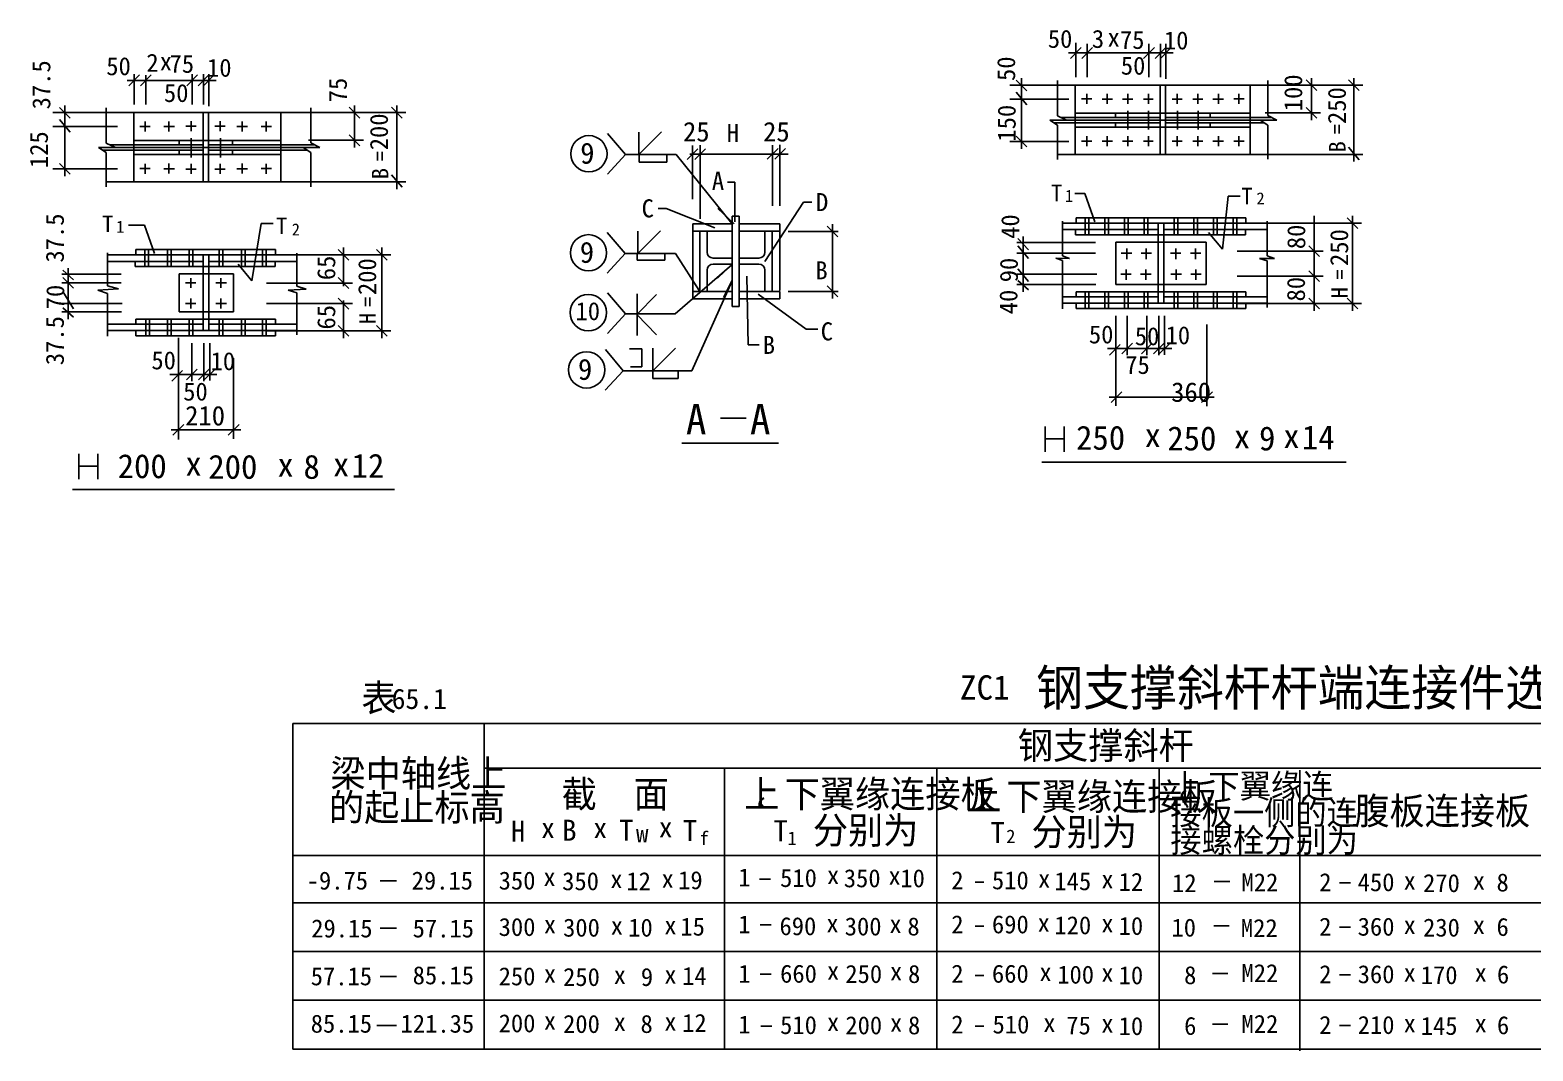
# Model space of a CAD drawing. Header units: metres. Extents: x 1076 to 9310, y 534 to 4214.
# Drawn here: x 1076 to 6075, y 534 to 3930 of the extents above; entities that cross this region are included whole.
import ezdxf

# ---------------------------------------------------------------- set-up
doc = ezdxf.new("R2010")
doc.units = ezdxf.units.M
for name, color, linetype in [('CENTER', 7, 'Continuous'), ('FRAMING', 2, 'Continuous'), ('HIDDEN', 3, 'Continuous'), ('Z', 4, 'Continuous')]:
    doc.layers.add(name, color=color, linetype=linetype)

# ---------------------------------------------------------------- blocks, each defined once
blk = doc.blocks.new('CC')
blk.add_line((-24.24, 0), (24.24, 0))
at = {"layer": 'FRAMING', "color": 6}
blk.add_line((-17.83, -17.83), (17.83, 17.83), dxfattribs=at)

msp = doc.modelspace()

# ---------------------------------------------------------------- linework, layer by layer
for p, q in [((4530.02, 3853.25), (4578.51, 3853.25)), ((4553.27, 3853.25), (4552.27, 3853.25)), ((4554.27, 3804.93), (4554.27, 3886.69)), ((4554.27, 3772.7), (4554.27, 3883.25)), ((4554.27, 3853.25), (4592.36, 3853.25)), ((4616.61, 3853.25), (4568.12, 3853.25)), ((4616.61, 3853.25), (4568.12, 3853.25)), ((4592.36, 3772.7), (4592.36, 3883.25)), ((4593.36, 3853.25), (4796.6, 3853.25)), ((4593.36, 3853.25), (4594.36, 3853.25)), ((4773.36, 3853.25), (4821.84, 3853.25)), ((4773.36, 3853.25), (4821.84, 3853.25)), ((4796.6, 3853.25), (4795.6, 3853.25)), ((4797.6, 3772.7), (4797.6, 3883.25)), ((4797.6, 3853.25), (4835.7, 3853.25)), ((4811.45, 3853.25), (4859.94, 3853.25)), ((4859.94, 3853.25), (4811.45, 3853.25)), ((4877.53, 3853.25), (4829.04, 3853.25)), ((4834.7, 3853.25), (4833.7, 3853.25)), ((4835.7, 3772.7), (4835.7, 3883.25)), ((4835.7, 3853.25), (4853.29, 3853.25)), ((4836.7, 3853.25), (4837.7, 3853.25)), ((4853.29, 3766.85), (4853.29, 3883.25)), ((4854.29, 3853.25), (4855.29, 3853.25)), ((1398.41, 3762.28), (1446.9, 3762.28)), ((1421.66, 3762.28), (1420.66, 3762.28)), ((1422.66, 3713.96), (1422.66, 3783.31)), ((1422.66, 3681.73), (1422.66, 3779.87)), ((1422.66, 3762.28), (1460.75, 3762.28)), ((1485, 3762.28), (1436.51, 3762.28)), ((1485, 3762.28), (1436.51, 3762.28)), ((1460.75, 3681.73), (1460.75, 3779.87)), ((1461.75, 3762.28), (1613.88, 3762.28)), ((1461.75, 3762.28), (1462.75, 3762.28)), ((1590.64, 3762.28), (1639.13, 3762.28)), ((1590.64, 3762.28), (1639.13, 3762.28)), ((1613.88, 3762.28), (1612.88, 3762.28)), ((1614.88, 3681.73), (1614.88, 3782.82)), ((1614.88, 3762.28), (1652.98, 3762.28)), ((1628.74, 3762.28), (1677.22, 3762.28)), ((1677.22, 3762.28), (1628.74, 3762.28)), ((1694.81, 3762.28), (1646.33, 3762.28)), ((1651.98, 3762.28), (1650.98, 3762.28)), ((1652.98, 3681.73), (1652.98, 3782.82)), ((1652.98, 3762.28), (1670.57, 3762.28)), ((1653.98, 3762.28), (1654.98, 3762.28)), ((1670.57, 3675.88), (1670.57, 3782.82)), ((1671.57, 3762.28), (1672.57, 3762.28)), ((4373.99, 3769.69), (4373.99, 3715.59)), ((4493.5, 3761.4), (4493.5, 3644.75)), ((5192.46, 3761.49), (5192.46, 3644.84)), ((5478.75, 3715.93), (5478.75, 3770.04)), ((4492.11, 3746.35), (4334.44, 3746.35)), ((4530.54, 3699.19), (4334.6, 3699.19)), ((4373.99, 3746.45), (4373.99, 3747.45)), ((4373.99, 3745.45), (4373.99, 3708.55)), ((4373.99, 3684.3), (4373.99, 3738.41)), ((4373.99, 3669.33), (4373.99, 3729.05)), ((4373.99, 3729.05), (4373.99, 3669.33)), ((4373.99, 3707.55), (4373.99, 3700.19)), ((4373.99, 3707.55), (4373.99, 3706.55)), ((5184.5, 3745.79), (5368.16, 3745.79)), ((5193.62, 3745.79), (5508.75, 3745.79)), ((5338.16, 3744.79), (5338.16, 3654.74)), ((5478.75, 3744.79), (5478.75, 3517.01)), ((1328.08, 3655.38), (1151.72, 3655.38)), ((1191.27, 3678.72), (1191.27, 3624.61)), ((1191.27, 3655.47), (1191.27, 3656.47)), ((1191.27, 3654.47), (1191.27, 3617.57)), ((1329.46, 3670.43), (1329.46, 3553.78)), ((2001.78, 3654.82), (2185.44, 3654.82)), ((2009.75, 3670.52), (2009.75, 3553.87)), ((2010.9, 3654.82), (2326.03, 3654.82)), ((2155.44, 3653.82), (2155.44, 3563.77)), ((2296.03, 3624.96), (2296.03, 3679.06)), ((2296.03, 3653.82), (2296.03, 3426.03)), ((4373.99, 3698.19), (4373.99, 3559.96)), ((5184.5, 3653.74), (5368.16, 3653.74)), ((1366.51, 3608.22), (1151.89, 3608.22)), ((1191.27, 3593.33), (1191.27, 3647.43)), ((1191.27, 3578.36), (1191.27, 3638.08)), ((1191.27, 3638.08), (1191.27, 3578.36)), ((1191.27, 3616.57), (1191.27, 3609.22)), ((1191.27, 3616.57), (1191.27, 3615.57)), ((1191.27, 3607.22), (1191.27, 3468.99)), ((4523.64, 3629.69), (4467.87, 3629.69)), ((4467.87, 3629.69), (4493.5, 3613.12)), ((4493.5, 3644.75), (4523.64, 3629.69)), ((4493.5, 3613.12), (4493.5, 3499.43)), ((5222.61, 3629.78), (5166.84, 3629.78)), ((5166.84, 3629.78), (5192.46, 3613.21)), ((5192.46, 3644.84), (5222.61, 3629.78)), ((5192.46, 3613.21), (5192.46, 3499.52)), ((1329.46, 3553.78), (1359.61, 3538.72)), ((2001.78, 3562.77), (2185.44, 3562.77)), ((2009.75, 3553.87), (2039.9, 3538.81)), ((2997.07, 3585.42), (3056.73, 3515.51)), ((3101.05, 3515.51), (3176.3, 3590.67)), ((3101.05, 3590.13), (3101.05, 3515.51)), ((4530.54, 3558.96), (4334.6, 3558.96)), ((4373.99, 3583.21), (4373.99, 3534.72)), ((1359.61, 3538.72), (1303.84, 3538.72)), ((1303.84, 3538.72), (1329.46, 3522.15)), ((1329.46, 3522.15), (1329.46, 3408.46)), ((2039.9, 3538.81), (1984.12, 3538.81)), ((1984.12, 3538.81), (2009.75, 3522.24)), ((2009.75, 3522.24), (2009.75, 3408.55)), ((3056.73, 3515.51), (2996.79, 3450.5)), ((3224.96, 3515.51), (3056.73, 3515.51)), ((3101.85, 3513.05), (3101.85, 3489.76)), ((3193.58, 3489.76), (3193.58, 3512.09)), ((3410.49, 3285.88), (3224.96, 3515.51)), ((3329.22, 3516.66), (3270.75, 3516.66)), ((3279.66, 3367.15), (3279.66, 3545.96)), ((3304.98, 3302.01), (3304.98, 3546.66)), ((3308.93, 3516.66), (3597.08, 3516.66)), ((3544.83, 3345.21), (3544.83, 3546.66)), ((3570.17, 3345.08), (3570.17, 3547.66)), ((3597.08, 3516.66), (3596.08, 3516.66)), ((5193.62, 3516.01), (5508.75, 3516.01)), ((5478.75, 3545.86), (5478.75, 3491.76)), ((1366.51, 3467.99), (1151.89, 3467.99)), ((1191.27, 3492.23), (1191.27, 3443.75)), ((2296.03, 3454.89), (2296.03, 3400.79)), ((3101.85, 3489.76), (3193.58, 3489.76)), ((2010.9, 3425.03), (2326.03, 3425.03)), ((3395.41, 3423.05), (3420.39, 3423.05)), ((3420.39, 3423.05), (3420.39, 3291.56)), ((3519.66, 3160.12), (3648.42, 3356.91)), ((3648.42, 3356.91), (3675.81, 3356.91)), ((4550.65, 3385.51), (4584.48, 3385.51)), ((4584.48, 3385.51), (4617.19, 3291.9)), ((5041.91, 3201.16), (5060.73, 3377.4)), ((5060.73, 3377.4), (5100.73, 3377.4)), ((3191.73, 3336.33), (3164.97, 3336.33)), ((3353.92, 3271.33), (3191.73, 3336.33)), ((5346.56, 3262.95), (5346.56, 3311.44)), ((5474.13, 3262.95), (5474.13, 3311.44)), ((1403.6, 3279.99), (1456.9, 3279.99)), ((1456.9, 3279.99), (1489.6, 3186.39)), ((1813.79, 3095.65), (1844.59, 3286.39)), ((1844.59, 3286.39), (1884.59, 3286.39)), ((2995.74, 3256), (3055.4, 3186.08)), ((3097.46, 3186.08), (3172.72, 3261.24)), ((3097.46, 3260.7), (3097.46, 3186.08)), ((3763.39, 3259.7), (3596.95, 3259.7)), ((3745.18, 3061.4), (3745.18, 3258.7)), ((3745.18, 3258.7), (3745.18, 3257.7)), ((5041.91, 3201.16), (4995.83, 3256.19)), ((5131.09, 3287.2), (5504.13, 3287.2)), ((5131.09, 3287.2), (5376.56, 3287.2)), ((5346.56, 3286.2), (5346.56, 3194.59)), ((5474.13, 3286.2), (5474.13, 3020.82)), ((2118.44, 3157.44), (2118.44, 3205.93)), ((2246.02, 3157.44), (2246.02, 3205.93)), ((4619.63, 3222.48), (4358.33, 3222.48)), ((4379.32, 3242.58), (4379.32, 3191.92)), ((4379.32, 3223.48), (4379.32, 3224.48)), ((4379.32, 3222.48), (4379.32, 3187.42)), ((4379.32, 3169.49), (4379.32, 3217.98)), ((4379.32, 3169.49), (4379.32, 3217.98)), ((5346.56, 3217.83), (5346.56, 3169.34)), ((1813.79, 3095.65), (1767.71, 3150.68)), ((1902.97, 3181.68), (2148.44, 3181.68)), ((1902.97, 3181.68), (2276.02, 3181.68)), ((2118.44, 3180.68), (2118.44, 3089.08)), ((2246.02, 3180.68), (2246.02, 2929.85)), ((3055.4, 3186.08), (2995.46, 3121.08)), ((3222.45, 3186.08), (3055.4, 3186.08)), ((3095.46, 3186.85), (3095.46, 3163.55)), ((3095.46, 3163.55), (3187.18, 3163.55)), ((3187.18, 3163.55), (3187.18, 3185.88)), ((3303.34, 3060.18), (3222.45, 3186.08)), ((4619.63, 3187.42), (4358.33, 3187.42)), ((4379.32, 3186.42), (4379.32, 3117.98)), ((4379.32, 3186.42), (4379.32, 3185.42)), ((4379.32, 3171.26), (4379.32, 3090.56)), ((4379.32, 3171.26), (4379.32, 3090.56)), ((5091.03, 3193.59), (5376.56, 3193.59)), ((5346.56, 3090.44), (5346.56, 3171.13)), ((1378.54, 3116.96), (1182.1, 3116.96)), ((1203.09, 3137.06), (1203.09, 3092.72)), ((1203.09, 3117.96), (1203.09, 3118.96)), ((1203.09, 3116.96), (1203.09, 3088.22)), ((1203.09, 3063.98), (1203.09, 3112.47)), ((1203.09, 3063.98), (1203.09, 3112.47)), ((2118.44, 3112.32), (2118.44, 3077.21)), ((3410.23, 3148.68), (3221.68, 2985.24)), ((3460.11, 3110.75), (3464.77, 2882.27)), ((4623.84, 3116.98), (4358.33, 3116.98)), ((4379.32, 3117.98), (4379.32, 3118.98)), ((4379.32, 3116.98), (4379.32, 3083.18)), ((4379.32, 3058.93), (4379.32, 3109.59)), ((5090.79, 3110.54), (5376.56, 3110.54)), ((5346.56, 3109.54), (5346.56, 3020.82)), ((1378.54, 3088.22), (1182.1, 3088.22)), ((1203.09, 3087.22), (1203.09, 3020.69)), ((1203.09, 3087.22), (1203.09, 3086.22)), ((1203.09, 3065.75), (1203.09, 2999.59)), ((1203.09, 3065.75), (1203.09, 2999.59)), ((1862.91, 3088.08), (2148.44, 3088.08)), ((2996.64, 3055.16), (3056.3, 2985.24)), ((3094.06, 2982.82), (3159.73, 3050.34)), ((3094.86, 3052.61), (3094.86, 2913.02)), ((3410.83, 3095.71), (3277.31, 2796.44)), ((3497.53, 3051.12), (3656.79, 2935.09)), ((3763.39, 3060.4), (3596.95, 3060.4)), ((3745.18, 3084.65), (3745.18, 3036.16)), ((4620.96, 3083.18), (4358.33, 3083.18)), ((4379.32, 3082.18), (4379.32, 3081.18)), ((1382.75, 3019.69), (1182.1, 3019.69)), ((1203.09, 3020.69), (1203.09, 3021.69)), ((1203.09, 3019.69), (1203.09, 2992.21)), ((1203.09, 2967.96), (1203.09, 3012.31)), ((1862.68, 3019.57), (2148.44, 3019.57)), ((2118.44, 2999.47), (2118.44, 3029.74)), ((2118.44, 3018.57), (2118.44, 2929.85)), ((5090.79, 3019.82), (5376.56, 3019.82)), ((5131.09, 3019.82), (5504.13, 3019.82)), ((5346.56, 3044.06), (5346.56, 2995.58)), ((5474.13, 3044.06), (5474.13, 2995.58)), ((1379.88, 2992.21), (1182.1, 2992.21)), ((1203.09, 2991.21), (1203.09, 2990.21)), ((2118.44, 2953.09), (2118.44, 2904.6)), ((2246.02, 2953.09), (2246.02, 2904.6)), ((3056.3, 2985.24), (2996.36, 2920.24)), ((3056.3, 2985.24), (3221.68, 2985.24)), ((3094.06, 2983.6), (3159.73, 2916.08)), ((4687.44, 2679.45), (4687.44, 2979.04)), ((4725.16, 2848.32), (4725.16, 2979.04)), ((4790.23, 2848.32), (4790.23, 2979.04)), ((4830.54, 2848.32), (4830.54, 2979.04)), ((4849.65, 2849.7), (4849.65, 2979.04)), ((4990.52, 2949.64), (4990.52, 2678.2)), ((1569.29, 2568.02), (1569.29, 2905.9)), ((1862.68, 2928.85), (2148.44, 2928.85)), ((1902.97, 2928.85), (2276.02, 2928.85)), ((3656.79, 2935.09), (3696.19, 2935.09)), ((1614, 2762.09), (1614, 2888.07)), ((1654.31, 2762.09), (1654.31, 2888.07)), ((1673.42, 2763.47), (1673.42, 2888.07)), ((2989.55, 2866.36), (3049.2, 2796.44)), ((3147.05, 2796.44), (3222.3, 2871.61)), ((3147.05, 2871.07), (3147.05, 2796.44)), ((3464.77, 2882.27), (3500.8, 2882.27)), ((4659.33, 2870.27), (4707.82, 2870.27)), ((4682.58, 2870.27), (4681.58, 2870.27)), ((4683.58, 2870.27), (4723.2, 2870.27)), ((4747.44, 2870.27), (4698.95, 2870.27)), ((4724.2, 2870.27), (4725.2, 2870.27)), ((4724.2, 2870.27), (4789.23, 2870.27)), ((4765.98, 2870.27), (4814.47, 2870.27)), ((4789.23, 2870.27), (4788.23, 2870.27)), ((4790.23, 2870.27), (4830.54, 2870.27)), ((4854.78, 2870.27), (4806.29, 2870.27)), ((4806.29, 2870.27), (4854.78, 2870.27)), ((4873.89, 2870.27), (4825.4, 2870.27)), ((4829.54, 2870.27), (4828.54, 2870.27)), ((4830.54, 2870.27), (4849.65, 2870.27)), ((4831.54, 2870.27), (4832.54, 2870.27)), ((4850.65, 2870.27), (4851.65, 2870.27)), ((1753.12, 2838.33), (1753.12, 2569.81)), ((1541.19, 2784.04), (1589.68, 2784.04)), ((1565.43, 2784.04), (1546.97, 2784.04)), ((1547.97, 2784.04), (1548.97, 2784.04)), ((1547.97, 2784.04), (1613, 2784.04)), ((1564.43, 2784.04), (1563.43, 2784.04)), ((1571.21, 2784.04), (1580.81, 2784.04)), ((1589.75, 2784.04), (1638.24, 2784.04)), ((1613, 2784.04), (1612, 2784.04)), ((1614, 2784.04), (1654.31, 2784.04)), ((1678.55, 2784.04), (1630.06, 2784.04)), ((1630.06, 2784.04), (1678.55, 2784.04)), ((1697.66, 2784.04), (1649.17, 2784.04)), ((1653.31, 2784.04), (1652.31, 2784.04)), ((1654.31, 2784.04), (1673.42, 2784.04)), ((1655.31, 2784.04), (1656.31, 2784.04)), ((1674.42, 2784.04), (1675.42, 2784.04)), ((3049.2, 2796.44), (2989.27, 2731.44)), ((3277.31, 2796.44), (3049.2, 2796.44)), ((3147.85, 2793.99), (3147.85, 2770.7)), ((3147.85, 2770.7), (3231.98, 2770.7)), ((3231.98, 2770.7), (3231.98, 2793.03)), ((4690.61, 2708.2), (4989.52, 2708.2)), ((1570.1, 2599.81), (1752.12, 2599.81)), ((2586.17, 1473.98), (7894.42, 1473.98)), ((3386.13, 1473.98), (3386.13, 539.87)), ((4092.45, 1473.98), (4092.45, 539.87)), ((4831.95, 1473.98), (4831.95, 539.87)), ((2239.9, 1099.58), (2295.11, 1099.58)), ((1950.42, 1025.87), (7892.54, 1025.87)), ((1950.42, 1025.87), (7739.54, 1025.87)), ((2239.9, 941.97), (2295.11, 941.97)), ((1950.42, 863.87), (7892.54, 863.87)), ((1950.42, 863.87), (7739.54, 863.87)), ((2239.9, 780.71), (2295.11, 780.71)), ((1950.42, 701.87), (7892.54, 701.87)), ((1950.42, 701.87), (7739.54, 701.87)), ((2229.45, 618.2), (2294.26, 618.2))]:
    msp.add_line(p, q)
for points in [[(3363.23, 3335.66), (3417.73, 3284.76)], [(3362.78, 3104.1), (3410.46, 3149.59)], [(3269.09, 3113.24), (3304.15, 3060.26)], [(3382.83, 3039.69), (3411.05, 3096.62)]]:
    msp.add_lwpolyline(points)
for centre in [(2934.7, 3518.03), (2933.37, 3188.61), (2932.68, 2989.53), (2927.17, 2798.97)]:
    msp.add_circle(centre, 60.34)
at = {"layer": 'CENTER'}
for p, q in [((4493.83, 3629.73), (5194.08, 3629.73)), ((1329.79, 3538.76), (2011.37, 3538.76))]:
    msp.add_line(p, q, dxfattribs=at)
at = {"layer": 'FRAMING'}
for p, q in [((4536.43, 3835.41), (4572.1, 3871.08)), ((4610.2, 3871.08), (4574.53, 3835.41)), ((4610.2, 3871.08), (4574.53, 3835.41)), ((4779.77, 3835.41), (4815.43, 3871.08)), ((4779.77, 3835.41), (4815.43, 3871.08)), ((4817.86, 3835.41), (4853.53, 3871.08)), ((4853.53, 3871.08), (4817.86, 3835.41)), ((4871.12, 3871.08), (4835.45, 3835.41)), ((1404.82, 3744.44), (1440.49, 3780.11)), ((1478.59, 3780.11), (1442.92, 3744.44)), ((1478.59, 3780.11), (1442.92, 3744.44)), ((1597.05, 3744.44), (1632.72, 3780.11)), ((1597.05, 3744.44), (1632.72, 3780.11)), ((1635.15, 3744.44), (1670.81, 3780.11)), ((1670.81, 3780.11), (1635.15, 3744.44)), ((1688.4, 3780.11), (1652.74, 3744.44)), ((4356.15, 3763.28), (4391.82, 3727.61)), ((5496.58, 3727.96), (5460.92, 3763.63)), ((4391.82, 3681.35), (4356.15, 3722.64)), ((4356.15, 3722.64), (4391.82, 3681.35)), ((4493.83, 3746.31), (5194.08, 3746.31)), ((4552.28, 3746.31), (4552.28, 3516.1)), ((4572.98, 3700.66), (4607.67, 3700.66)), ((4591.09, 3683.99), (4591.09, 3717.12)), ((4641.57, 3700.2), (4676.76, 3700.2)), ((4658.66, 3683.99), (4658.66, 3717.12)), ((4709.93, 3700.2), (4744, 3700.2)), ((4727.35, 3683.99), (4727.35, 3717.12)), ((4778.97, 3700.2), (4811.84, 3700.2)), ((4795.55, 3683.99), (4795.55, 3717.12)), ((4907.97, 3700.2), (4875.1, 3700.2)), ((4891.39, 3683.99), (4891.39, 3717.12)), ((4977.01, 3700.2), (4942.94, 3700.2)), ((4959.59, 3683.99), (4959.59, 3717.12)), ((5045.37, 3700.2), (5010.18, 3700.2)), ((5028.28, 3683.99), (5028.28, 3717.12)), ((5113.97, 3700.66), (5079.27, 3700.66)), ((5095.86, 3683.99), (5095.86, 3717.12)), ((5134.6, 3746.31), (5134.6, 3516.1)), ((1173.44, 3672.31), (1209.11, 3636.64)), ((1329.79, 3655.34), (2011.37, 3655.34)), ((1420.67, 3655.34), (1420.67, 3425.12)), ((1909.73, 3655.34), (1909.73, 3425.12)), ((2313.87, 3636.99), (2278.2, 3672.65)), ((4726.84, 3660.48), (4726.84, 3599.09)), ((4795.71, 3661.16), (4795.71, 3598.42)), ((4891.93, 3661.16), (4891.93, 3598.42)), ((4960.8, 3660.48), (4960.8, 3599.09)), ((1209.11, 3590.38), (1173.44, 3631.67)), ((1173.44, 3631.67), (1209.11, 3590.38)), ((1440.65, 3608.74), (1475.34, 3608.74)), ((1458.76, 3625.42), (1458.76, 3592.28)), ((1520.98, 3608.98), (1556.17, 3608.98)), ((1538.07, 3625.2), (1538.07, 3592.06)), ((1594.58, 3609.95), (1628.65, 3609.95)), ((1612, 3626.16), (1612, 3593.03)), ((1725.15, 3609.95), (1691.08, 3609.95)), ((1707.73, 3626.16), (1707.73, 3593.03)), ((1798.75, 3608.98), (1763.56, 3608.98)), ((1781.66, 3625.2), (1781.66, 3592.06)), ((1879.08, 3608.74), (1844.39, 3608.74)), ((1860.97, 3625.42), (1860.97, 3592.28)), ((1611.63, 3569.91), (1611.63, 3505.44)), ((1709.17, 3569.91), (1709.17, 3505.44)), ((4356.15, 3576.8), (4391.82, 3541.13)), ((4572.98, 3559.79), (4607.67, 3559.79)), ((4591.09, 3576.47), (4591.09, 3543.33)), ((4641.57, 3560.25), (4676.76, 3560.25)), ((4658.66, 3576.47), (4658.66, 3543.33)), ((4709.93, 3560.25), (4744, 3560.25)), ((4727.35, 3576.47), (4727.35, 3543.33)), ((4778.97, 3560.25), (4811.84, 3560.25)), ((4795.55, 3576.47), (4795.55, 3543.33)), ((4907.97, 3560.25), (4875.1, 3560.25)), ((4891.39, 3576.47), (4891.39, 3543.33)), ((4977.01, 3560.25), (4942.94, 3560.25)), ((4959.59, 3576.47), (4959.59, 3543.33)), ((5045.37, 3560.25), (5010.18, 3560.25)), ((5028.28, 3576.47), (5028.28, 3543.33)), ((5113.97, 3559.79), (5079.27, 3559.79)), ((5095.86, 3576.47), (5095.86, 3543.33)), ((3261.83, 3498.92), (3297.49, 3534.58)), ((3322.81, 3534.5), (3287.14, 3498.83)), ((3563.66, 3535.5), (3527.99, 3499.83)), ((3588.87, 3535.5), (3553.2, 3499.83)), ((4493.83, 3516.1), (5194.08, 3516.1)), ((5460.92, 3539.45), (5496.58, 3498.17)), ((1173.44, 3485.82), (1209.11, 3450.16)), ((1440.65, 3468.49), (1475.34, 3468.49)), ((1458.76, 3451.82), (1458.76, 3484.96)), ((1520.98, 3468.25), (1556.17, 3468.25)), ((1538.07, 3452.04), (1538.07, 3485.17)), ((1594.58, 3467.29), (1628.65, 3467.29)), ((1612, 3451.07), (1612, 3484.21)), ((1725.15, 3467.29), (1691.08, 3467.29)), ((1707.73, 3451.07), (1707.73, 3484.21)), ((1798.75, 3468.25), (1763.56, 3468.25)), ((1781.66, 3452.04), (1781.66, 3485.17)), ((1879.08, 3468.49), (1844.39, 3468.49)), ((1860.97, 3451.82), (1860.97, 3484.96)), ((1329.79, 3425.12), (2011.37, 3425.12)), ((2278.2, 3448.48), (2313.87, 3407.2)), ((3410.98, 3310.55), (3410.98, 3009.97)), ((3410.98, 3310.55), (3434.52, 3310.55)), ((3434.52, 3310.55), (3434.52, 3009.97)), ((4554.83, 3304.58), (4842.1, 3304.58)), ((4554.83, 3304.58), (4554.83, 3287.24)), ((5120.15, 3304.58), (4842.02, 3304.58)), ((5120.15, 3304.58), (5120.15, 3287.24)), ((5491.97, 3269.36), (5456.3, 3305.03)), ((3280.2, 3284.92), (3410.98, 3284.92)), ((3280.2, 3284.92), (3280.2, 3260.92)), ((3280.2, 3260.92), (3410.98, 3260.92)), ((3280.2, 3260.92), (3280.2, 3059.95)), ((3434.52, 3284.92), (3570.29, 3284.92)), ((3434.52, 3260.92), (3570.29, 3260.92)), ((3570.29, 3284.92), (3570.29, 3260.92)), ((3570.29, 3260.92), (3570.29, 3062.93)), ((3763.02, 3241.87), (3727.35, 3277.54)), ((4509.73, 3178.37), (4509.73, 3294.17)), ((5189.36, 3287.08), (4509.73, 3287.08)), ((4827.85, 3265.7), (4510.45, 3265.7)), ((4553.7, 3248.34), (4553.7, 3265.68)), ((4827.96, 3223.84), (4827.96, 3287.01)), ((5191.01, 3265.7), (4846.84, 3265.7)), ((4846.94, 3223.84), (4846.94, 3287.01)), ((5119.03, 3248.34), (5119.03, 3265.68)), ((5191.01, 3178.96), (5191.01, 3293.37)), ((2136.28, 3163.85), (2100.61, 3199.52)), ((2263.85, 3163.85), (2228.18, 3199.52)), ((4361.49, 3236.17), (4397.16, 3198.33)), ((4397.16, 3169.59), (4361.49, 3211.57)), ((4397.16, 3169.59), (4361.49, 3211.57)), ((4553.7, 3248.34), (4831.84, 3248.34)), ((4987.27, 3223.86), (4687.33, 3223.86)), ((4687.33, 3223.86), (4687.33, 3083.44)), ((4723.41, 3203.06), (4723.41, 3167.77)), ((4788.35, 3203.06), (4788.35, 3167.77)), ((5119.03, 3248.34), (4831.76, 3248.34)), ((4886.78, 3203.06), (4886.78, 3167.77)), ((4951.72, 3203.06), (4951.72, 3167.77)), ((4987.27, 3223.86), (4987.27, 3083.44)), ((5328.73, 3211.42), (5364.39, 3175.75)), ((1333.5, 3079.18), (1333.5, 3188.66)), ((1961.25, 3181.56), (1333.5, 3181.56)), ((1651.62, 3160.19), (1334.22, 3160.19)), ((1426.11, 3142.83), (1426.11, 3160.16)), ((1427.24, 3199.07), (1665.87, 3199.07)), ((1427.24, 3199.07), (1427.24, 3181.73)), ((1651.73, 3118.33), (1651.73, 3181.5)), ((1892.04, 3199.07), (1665.79, 3199.07)), ((1962.89, 3160.19), (1670.61, 3160.19)), ((1670.71, 3118.33), (1670.71, 3181.5)), ((1890.91, 3142.83), (1890.91, 3160.16)), ((1892.04, 3199.07), (1892.04, 3181.73)), ((1962.89, 3077.22), (1962.89, 3187.86)), ((3386.77, 3150.91), (3410.98, 3150.91)), ((3389.01, 3170.91), (3410.98, 3170.91)), ((4509.73, 3162.64), (4487.79, 3170.21)), ((4487.79, 3170.21), (4533.05, 3169.62)), ((4533.05, 3169.62), (4509.73, 3178.37)), ((4509.73, 3002.67), (4509.73, 3162.64)), ((4705.3, 3186.84), (4739.99, 3186.84)), ((4771.26, 3186.84), (4806.45, 3186.84)), ((4903.87, 3186.84), (4868.68, 3186.84)), ((4969.83, 3186.84), (4935.14, 3186.84)), ((5191.01, 3161.84), (5165.66, 3169.82)), ((5165.66, 3169.82), (5215.54, 3169.82)), ((5215.54, 3169.82), (5191.01, 3178.96)), ((5191.01, 3006.17), (5191.01, 3161.84)), ((1185.26, 3130.65), (1220.93, 3099.13)), ((1220.93, 3070.39), (1185.26, 3106.06)), ((1220.93, 3070.39), (1185.26, 3106.06)), ((1426.11, 3142.83), (1655.6, 3142.83)), ((1571.42, 3118.35), (1571.42, 2992.47)), ((1752.96, 3118.35), (1571.42, 3118.35)), ((1610.68, 3071.5), (1610.68, 3104.63)), ((1890.91, 3142.83), (1655.53, 3142.83)), ((1710.85, 3071.5), (1710.85, 3104.63)), ((1752.96, 3118.35), (1752.96, 2992.47)), ((2100.61, 3105.91), (2136.28, 3070.24)), ((4361.49, 3134.81), (4397.16, 3092.83)), ((4703.75, 3117.22), (4738.45, 3117.22)), ((4721.86, 3133.44), (4721.86, 3098.15)), ((4769.71, 3117.22), (4804.9, 3117.22)), ((4786.8, 3133.44), (4786.8, 3098.15)), ((4905.42, 3117.22), (4870.23, 3117.22)), ((4888.33, 3133.44), (4888.33, 3098.15)), ((4971.38, 3117.22), (4936.68, 3117.22)), ((4953.27, 3133.44), (4953.27, 3098.15)), ((5364.39, 3092.7), (5328.73, 3128.37)), ((1185.26, 3059.34), (1220.93, 3001.86)), ((1185.26, 3059.34), (1220.93, 3001.86)), ((1301.27, 3064.7), (1370.45, 3068.32)), ((1333.5, 3053.69), (1301.27, 3064.7)), ((1370.45, 3068.32), (1333.5, 3079.18)), ((1333.5, 2911.7), (1333.5, 3053.69)), ((1592.57, 3088.17), (1627.26, 3088.17)), ((1728.96, 3088.17), (1694.26, 3088.17)), ((1934.44, 3064.31), (1994.1, 3067.93)), ((1962.89, 3055.66), (1934.44, 3064.31)), ((1994.1, 3067.93), (1962.89, 3077.22)), ((1962.89, 2915.2), (1962.89, 3055.66)), ((3410.98, 3059.95), (3280.2, 3059.95)), ((3280.2, 3059.95), (3280.2, 3035.99)), ((3570.29, 3059.95), (3434.52, 3059.95)), ((3570.29, 3059.95), (3570.29, 3035.99)), ((3727.35, 3078.24), (3763.02, 3042.57)), ((4397.16, 3065.34), (4361.49, 3096.87)), ((4554.83, 3059.25), (4842.1, 3059.25)), ((4554.83, 3059.25), (4554.83, 3041.91)), ((4687.33, 3083.44), (4987.27, 3083.44)), ((4827.85, 3088.8), (4827.85, 3020.57)), ((5120.15, 3059.25), (4842.02, 3059.25)), ((4846.84, 3088.8), (4846.84, 3020.57)), ((5120.15, 3059.25), (5120.15, 3041.91)), ((1220.93, 2974.37), (1185.26, 3005.9)), ((1592.57, 3020.05), (1627.26, 3020.05)), ((1610.68, 3003.38), (1610.68, 3036.51)), ((1728.96, 3020.05), (1694.26, 3020.05)), ((1710.85, 3003.38), (1710.85, 3036.51)), ((2100.61, 3037.24), (2136.28, 3001.57)), ((3410.98, 3035.95), (3280.2, 3035.95)), ((3410.98, 3009.97), (3434.52, 3009.97)), ((3570.29, 3035.95), (3434.52, 3035.95)), ((4827.85, 3041.94), (4508.97, 3041.94)), ((5191, 3020.57), (4508.97, 3020.57)), ((4554.83, 3002.86), (4554.83, 3020.19)), ((4554.83, 3002.86), (4842.1, 3002.86)), ((5120.15, 3002.86), (4842.02, 3002.86)), ((5191, 3041.94), (4846.84, 3041.94)), ((5120.15, 3002.86), (5120.15, 3020.19)), ((5328.73, 3037.65), (5364.39, 3001.98)), ((5456.3, 3037.65), (5491.97, 3001.98)), ((1651.62, 2950.97), (1332.74, 2950.97)), ((1427.24, 2968.28), (1665.87, 2968.28)), ((1427.24, 2968.28), (1427.24, 2950.94)), ((1571.42, 2992.47), (1752.96, 2992.47)), ((1651.62, 2997.83), (1651.62, 2929.6)), ((1892.04, 2968.28), (1665.79, 2968.28)), ((1670.61, 2997.83), (1670.61, 2929.6)), ((1962.89, 2950.97), (1670.61, 2950.97)), ((1892.04, 2968.28), (1892.04, 2950.94)), ((1962.89, 2929.6), (1332.74, 2929.6)), ((1427.24, 2911.89), (1427.24, 2929.22)), ((1427.24, 2911.89), (1665.87, 2911.89)), ((1892.04, 2911.89), (1665.79, 2911.89)), ((1892.04, 2911.89), (1892.04, 2929.22)), ((2100.61, 2946.68), (2136.28, 2911.01)), ((2228.18, 2946.68), (2263.85, 2911.01)), ((4701.41, 2883.3), (4665.74, 2847.64)), ((4707.33, 2852.44), (4743, 2888.11)), ((4772.39, 2852.44), (4808.06, 2888.11)), ((4848.37, 2888.11), (4812.7, 2852.44)), ((4812.7, 2852.44), (4848.37, 2888.11)), ((4867.48, 2888.11), (4831.81, 2852.44)), ((1596.16, 2766.21), (1631.83, 2801.88)), ((1672.14, 2801.88), (1636.47, 2766.21)), ((1636.47, 2766.21), (1672.14, 2801.88)), ((1691.25, 2801.88), (1655.58, 2766.21)), ((1583.27, 2797.08), (1547.6, 2761.41)), ((4452.67, 2610.73), (4452.67, 2526.14)), ((4515.26, 2610.73), (4515.26, 2526.14)), ((3244.29, 2555.47), (3565.08, 2555.47)), ((4452.84, 2569.6), (4514.99, 2569.6)), ((1238.62, 2519.75), (1238.62, 2435.16)), ((1301.22, 2519.75), (1301.22, 2435.16)), ((1238.79, 2478.63), (1300.94, 2478.63)), ((4440.77, 2492.04), (5453.17, 2492.04)), ((1216.8, 2401.07), (2287.81, 2401.07)), ((1950.42, 1622.54), (7891.4, 1622.54)), ((1950.42, 1622.54), (7738.4, 1622.54)), ((1950.42, 1622.54), (1950.42, 539.87)), ((2586.17, 1622.54), (2586.17, 539.87)), ((5299.24, 1467.61), (5299.24, 533.5)), ((1950.42, 1183.24), (7892.54, 1183.24)), ((1950.42, 1183.24), (7739.54, 1183.24)), ((1950.42, 539.87), (7892.54, 539.87)), ((1950.42, 539.87), (7739.54, 539.87))]:
    msp.add_line(p, q, dxfattribs=at)
at = {"layer": 'HIDDEN'}
for p, q in [((4834.43, 3746.31), (4834.43, 3516.1)), ((4852.45, 3746.31), (4852.45, 3516.1)), ((1651.71, 3655.34), (1651.71, 3425.12)), ((1669.74, 3655.34), (1669.74, 3425.12)), ((4552.28, 3653.5), (5134.6, 3653.5)), ((4686.04, 3638.28), (4686.04, 3653.5)), ((5001.6, 3638.28), (5001.6, 3653.5)), ((4481.04, 3621.18), (4834.43, 3621.18)), ((4506.46, 3638.28), (4834.43, 3638.28)), ((4552.28, 3606.47), (5134.6, 3606.47)), ((4686.04, 3606.47), (4686.04, 3621.18)), ((4852.45, 3638.28), (5205.6, 3638.28)), ((4852.45, 3621.18), (5180.14, 3621.18)), ((5001.6, 3606.47), (5001.6, 3621.18)), ((1420.67, 3562.52), (1909.73, 3562.52)), ((1571.85, 3547.31), (1571.85, 3562.52)), ((1748.95, 3547.31), (1748.95, 3562.52)), ((1317, 3530.21), (1571.69, 3530.21)), ((1342.42, 3547.31), (1651.71, 3547.31)), ((1420.67, 3515.5), (1909.73, 3515.5)), ((1571.69, 3530.21), (1651.71, 3530.21)), ((1571.85, 3515.5), (1571.85, 3530.21)), ((1669.74, 3547.31), (2022.88, 3547.31)), ((1669.74, 3530.21), (1997.43, 3530.21)), ((1748.95, 3515.5), (1748.95, 3530.21)), ((4585.5, 3248.34), (4585.5, 3304.58)), ((4597.76, 3248.34), (4597.76, 3304.58)), ((4650.91, 3248.34), (4650.91, 3304.58)), ((4663.16, 3248.34), (4663.16, 3304.58)), ((4716.1, 3248.34), (4716.1, 3304.58)), ((4728.36, 3248.34), (4728.36, 3304.58)), ((4781.25, 3248.34), (4781.25, 3304.58)), ((4793.5, 3248.34), (4793.5, 3304.58)), ((4881.48, 3248.34), (4881.48, 3304.58)), ((4893.73, 3248.34), (4893.73, 3304.58)), ((4946.62, 3248.34), (4946.62, 3304.58)), ((4958.88, 3248.34), (4958.88, 3304.58)), ((5011.82, 3248.34), (5011.82, 3304.58)), ((5024.08, 3248.34), (5024.08, 3304.58)), ((5077.23, 3248.34), (5077.23, 3304.58)), ((5089.48, 3248.34), (5089.48, 3304.58)), ((3303.62, 3260.92), (3303.62, 3060.91)), ((3327.62, 3260.92), (3327.62, 3190.91)), ((3520.36, 3260.92), (3520.36, 3190.91)), ((3544.36, 3260.92), (3544.36, 3060.91)), ((4827.96, 3223.86), (4827.96, 3088.82)), ((4846.94, 3223.86), (4846.94, 3088.82)), ((1457.91, 3142.83), (1457.91, 3199.07)), ((1470.17, 3142.83), (1470.17, 3199.07)), ((1533.39, 3142.83), (1533.39, 3199.07)), ((1545.64, 3142.83), (1545.64, 3199.07)), ((1605.02, 3142.83), (1605.02, 3199.07)), ((1617.27, 3142.83), (1617.27, 3199.07)), ((1705.25, 3142.83), (1705.25, 3199.07)), ((1717.5, 3142.83), (1717.5, 3199.07)), ((1779.59, 3142.83), (1779.59, 3199.07)), ((1791.85, 3142.83), (1791.85, 3199.07)), ((1849.11, 3142.83), (1849.11, 3199.07)), ((1861.36, 3142.83), (1861.36, 3199.07)), ((3347.62, 3170.91), (3388.57, 3170.91)), ((3347.62, 3150.91), (3386.51, 3150.91)), ((3434.52, 3170.91), (3500.36, 3170.91)), ((3434.52, 3150.91), (3500.36, 3150.91)), ((1651.73, 3118.35), (1651.73, 2997.85)), ((1670.71, 3118.35), (1670.71, 2997.85)), ((3327.62, 3130.91), (3327.62, 3059.95)), ((3520.36, 3130.91), (3520.36, 3059.95)), ((4585.5, 3059.25), (4585.5, 3002.86)), ((4597.76, 3059.25), (4597.76, 3002.86)), ((4650.91, 3059.25), (4650.91, 3002.86)), ((4663.16, 3059.25), (4663.16, 3002.86)), ((4716.1, 3059.25), (4716.1, 3002.86)), ((4728.36, 3059.25), (4728.36, 3002.86)), ((4781.25, 3059.25), (4781.25, 3002.86)), ((4793.5, 3059.25), (4793.5, 3002.86)), ((4881.48, 3059.25), (4881.48, 3002.86)), ((4893.73, 3059.25), (4893.73, 3002.86)), ((4946.62, 3059.25), (4946.62, 3002.86)), ((4958.88, 3059.25), (4958.88, 3002.86)), ((5011.82, 3059.25), (5011.82, 3002.86)), ((5024.08, 3059.25), (5024.08, 3002.86)), ((5077.23, 3059.25), (5077.23, 3002.86)), ((5089.48, 3059.25), (5089.48, 3002.86)), ((1461.16, 2968.28), (1461.16, 2911.89)), ((1473.41, 2968.28), (1473.41, 2911.89)), ((1533.39, 2968.28), (1533.39, 2911.89)), ((1545.64, 2968.28), (1545.64, 2911.89)), ((1605.02, 2968.28), (1605.02, 2911.89)), ((1617.27, 2968.28), (1617.27, 2911.89)), ((1705.25, 2968.28), (1705.25, 2911.89)), ((1717.5, 2968.28), (1717.5, 2911.89)), ((1779.59, 2968.28), (1779.59, 2911.89)), ((1791.85, 2968.28), (1791.85, 2911.89)), ((1849.11, 2968.28), (1849.11, 2911.89)), ((1861.36, 2968.28), (1861.36, 2911.89))]:
    msp.add_line(p, q, dxfattribs=at)
for centre, start, end in [((3347.62, 3190.91), 180, 270), ((3347.62, 3130.91), 90, 180), ((3500.36, 3190.91), 270, 0), ((3500.36, 3130.91), 0, 90)]:
    msp.add_arc(centre, 20, start, end, dxfattribs=at)
at = {"layer": 'Z'}
for p, q in [((5415.19, 3613.85), (5415.19, 3585.02)), ((5430.22, 3613.85), (5430.22, 3585.02)), ((2231.69, 3524.65), (2231.69, 3495.81)), ((2246.72, 3524.65), (2246.72, 3495.81)), ((5424.12, 3130.55), (5424.12, 3101.72)), ((5439.15, 3130.55), (5439.15, 3101.72)), ((2191.31, 3040.21), (2191.31, 3011.38)), ((2206.34, 3040.21), (2206.34, 3011.38)), ((3069.71, 2869.47), (3110.71, 2869.47)), ((3110.71, 2869.47), (3110.71, 2808.79)), ((3110.71, 2808.79), (3072.75, 2808.79)), ((3372.28, 2638.5), (3457.3, 2638.5)), ((3502.14, 1104.71), (3538.75, 1104.71)), ((4219.11, 1095.04), (4248.07, 1095.04)), ((5014.82, 1097.44), (5066.69, 1097.44)), ((5431.54, 1093.06), (5467.58, 1093.06)), ((3504.55, 953.26), (3541.17, 953.26)), ((4219.11, 948.42), (4248.07, 948.42)), ((5012.8, 949.52), (5064.67, 949.52)), ((5431.54, 945.13), (5467.58, 945.13)), ((3504.55, 789.07), (3541.17, 789.07)), ((4219.11, 784.24), (4248.07, 784.24)), ((5008.47, 791.39), (5060.33, 791.39)), ((5431.54, 787.01), (5467.58, 787.01)), ((3506.97, 615.4), (3543.59, 615.4)), ((4219.11, 615.4), (4248.07, 615.4)), ((5008.47, 622.56), (5060.33, 622.56)), ((5431.54, 618.17), (5467.58, 618.17))]:
    msp.add_line(p, q, dxfattribs=at)

# ---------------------------------------------------------------- block references
for p, rotation in [((5338.16, 3745.79), 90), ((2155.44, 3654.82), 90), ((5338.16, 3653.74), 270), ((2155.44, 3562.77), 270), ((3745.18, 3259.7), 90), ((4689.61, 2708.2), 180), ((1569.1, 2599.81), 180)]:
    msp.add_blockref('CC', p, dxfattribs=dict(rotation=rotation))
for p in [(4790.23, 2870.27), (1614, 2784.04), (4990.52, 2708.2), (1753.12, 2599.81)]:
    msp.add_blockref('CC', p)

# ---------------------------------------------------------------- texts
for s, height, p in [('50', 60, (4461.08, 3870.3)), ('10', 60, (4847.23, 3865.16)), ('50', 60, (1329.47, 3779.33)), ('10', 60, (1664.52, 3774.19)), ('50', 60, (4703.96, 3781.16)), ('50', 60, (1521.25, 3690.19)), ('25', 65, (3247.75, 3558.92)), ('25', 65, (3514.09, 3558.92)), ('A', 60, (3343.63, 3397.98)), ('C', 60, (3110.08, 3306.48)), ('D', 60, (3689.95, 3327.21)), ('C', 60, (3705.82, 2897.28)), ('B', 60, (3513.09, 2852.22)), ('210', 65, (1591.78, 2614.24)), ('钢支撑斜杆杆端连接件选用表', 120, (4422.18, 1682.03)), ('表', 90, (2177.67, 1662.9)), ('钢支撑斜杆', 90, (4361.45, 1504.73)), ('梁中轴线上', 90, (2075.22, 1411.94)), ('上', 80, (4868.49, 1374.75)), ('下翼缘连', 80, (4995.02, 1374.75)), ('的起止标高', 90, (2070.2, 1298.74)), ('截  面', 90, (2843.93, 1342.97)), ('上', 90, (3451.57, 1343.24)), ('下翼缘连接板', 90, (3585.74, 1343.24)), ('上', 90, (4189.28, 1334.86)), ('下翼缘连接板', 90, (4323.44, 1334.86)), ('接板一侧的连', 80, (4868.62, 1286.26)), ('腹板连接板', 90, (5480.47, 1287.17)), ('分别为', 90, (3679.63, 1222.36)), ('分别为', 90, (4406.87, 1216.81)), ('接螺栓分别为', 80, (4868.73, 1194.3))]:
    msp.add_text(s, height=height).set_placement(p)
for s, height, rotation, p in [('37.5', 60, 90, (1143.39, 3665.67)), ('50', 60, 90, (4352.38, 3760.12)), ('75', 60, 90, (2129.68, 3689.36)), ('100', 60, 90, (5307.21, 3659.5)), ('250', 60, 90, (5452.48, 3617.03)), ('150', 60, 90, (4354.05, 3558.49)), ('200', 60, 90, (2266.3, 3529.67)), ('125', 60, 90, (1135.32, 3470.27)), ('37.5', 60, 90, (1188.36, 3156.11)), ('40', 60, 90, (4365.9, 3234.97)), ('80', 60, 90, (5317.28, 3200.67)), ('250', 60, 90, (5460.01, 3144.71)), ('65', 60, 90, (2091.04, 3097.53)), ('200', 60, 90, (2227.2, 3048.03)), ('90', 60, 90, (4361.42, 3090.49)), ('80', 60, 90, (5316.28, 3026.74)), ('70', 60, 90, (1189.67, 3000.63)), ('40', 60, 90, (4359.91, 2984.21)), ('65', 60, 90, (2091.04, 2933.34)), ('37.5', 60, 90, (1188.36, 2814.83)), (',', 90, 180, (4942.35, 1380.66)), (',', 90, 180, (3538.2, 1354.94)), (',', 90, 180, (4275.91, 1346.57))]:
    msp.add_text(s, height=height, rotation=rotation).set_placement(p)
at = {"insert": (4871.32, 2757.76), "char_height": 65, "attachment_point": 1}
msp.add_mtext('360', dxfattribs=at)
at = {"layer": 'FRAMING'}
for s, height, p in [('1', 40, (4518.12, 3358.09)), ('2', 40, (5154.99, 3349.59)), ('1', 40, (1362.3, 3255.26)), ('2', 40, (1946.39, 3246.17)), ('x', 80, (4782.89, 2542.12)), ('x', 80, (5079.89, 2538.15)), ('x', 80, (5244.21, 2539.33)), ('x', 80, (1592.57, 2447.62)), ('x', 80, (1898.66, 2443.65)), ('x', 80, (2083.45, 2444.83)), ('x', 67.5, (2775.81, 1241.77)), ('x', 67.5, (2949.52, 1241.5)), ('w', 60, (3091.65, 1227.15)), ('x', 67.5, (3167.13, 1244.21)), ('f', 45, (3303.01, 1218.41)), ('1', 45, (3595.1, 1218.53)), ('2', 45, (4322.74, 1224.85)), ('x', 60, (2783.36, 1082.15)), ('x', 60, (3005.84, 1075.12)), ('x', 60, (3176.34, 1076.3)), ('x', 60, (2784.89, 924.65)), ('x', 60, (3007.35, 920.69)), ('x', 60, (3185.53, 921.86)), ('x', 60, (2784.89, 760.46)), ('x', 60, (3017.21, 756.5)), ('x', 60, (3185.53, 757.68)), ('x', 60, (2784.89, 604.2)), ('x', 60, (3017.21, 600.23)), ('x', 60, (3185.53, 601.41))]:
    msp.add_text(s, height=height, dxfattribs=at).set_placement(p)
at = {"layer": 'Z'}
for s, height, p in [('3', 60, (4607.71, 3870.21)), ('x', 60, (4659.75, 3874.84)), ('75', 60, (4700.93, 3866.82)), ('2', 60, (1462.91, 3790.7)), ('x', 60, (1507.26, 3795.32)), ('75', 60, (1539.91, 3787.31)), ('H', 60, (3393.19, 3557.48)), ('9', 70, (2905.79, 3485.02)), ('T', 55, (4471.58, 3360.2)), ('T', 55, (5104.45, 3350.1)), ('T', 55, (1315.76, 3257.37)), ('T', 55, (1893.69, 3250.99)), ('9', 70, (2904.42, 3155.19)), ('10', 60, (2890.15, 2964.48)), ('50', 60, (4597.68, 2887.15)), ('50', 60, (4750.39, 2881.1)), ('10', 60, (4852.69, 2884.33)), ('50', 60, (1479.53, 2800.92)), ('10', 60, (1676.46, 2798.1)), ('9', 70, (2898.26, 2765.96)), ('75', 60, (4718.51, 2785.69)), ('50', 60, (1585.33, 2697.02)), ('A', 100, (3257.44, 2585.2)), ('A', 100, (3470.42, 2585.2)), ('250', 80, (4554.94, 2533.45)), ('250', 80, (4858.48, 2531.26)), ('9', 80, (5163.6, 2531.29)), ('14', 80, (5306.31, 2534.66)), ('200', 80, (1367.34, 2438.95)), ('200', 80, (1668.79, 2436.76)), ('8', 80, (1985.45, 2436.8)), ('12', 80, (2145.54, 2440.17)), ('ZC1', 81, (4168.79, 1702.22)), ('65.1', 67.5, (2278.71, 1671.05)), ('H', 70, (2675.14, 1229.86)), ('B', 70, (2846.08, 1232.73)), ('T', 70, (3035.18, 1232.97)), ('T', 70, (3246.94, 1231.91)), ('T', 70, (3548.64, 1231.18)), ('T', 70, (4270.04, 1225.07)), ('-9.75', 60, (1996.07, 1070.42)), ('29.15', 60, (2345.16, 1070.42)), ('350', 60, (2634.56, 1070.42)), ('350', 60, (2845.74, 1068.22)), ('12', 60, (3059.36, 1068.26)), ('19', 60, (3231.42, 1071.63)), ('1', 60, (3431.74, 1080.95)), ('510', 60, (3570.64, 1078.83)), ('x', 60, (3726.59, 1088.61)), ('350', 60, (3782.49, 1078)), ('x', 60, (3931.06, 1086.42)), ('10', 60, (3970.61, 1078)), ('2', 60, (4140.05, 1071.28)), ('510', 60, (4275.23, 1071.28)), ('x', 60, (4428.7, 1076.69)), ('145', 60, (4482.97, 1068.26)), ('x', 60, (4639.02, 1074.5)), ('12', 60, (4696.65, 1066.07)), ('12', 60, (4874.34, 1061.81)), ('M22', 60, (5105.24, 1064.35)), ('2', 60, (5363.75, 1064.92)), ('450', 60, (5491.69, 1064.92)), ('x', 60, (5644.44, 1070.32)), ('270', 60, (5709.13, 1061.9)), ('x', 60, (5874.63, 1070.32)), ('8', 60, (5953.46, 1064.09)), ('29.15', 60, (2011.17, 911.13)), ('57.15', 60, (2348.51, 911.13)), ('300', 60, (2634.55, 915.98)), ('300', 60, (2848.79, 913.79)), ('10', 60, (3065.47, 913.83)), ('15', 60, (3239.03, 917.2)), ('1', 60, (3431.74, 924.67)), ('690', 60, (3568.62, 918.61)), ('x', 60, (3724.56, 928.4)), ('300', 60, (3785.58, 917.78)), ('x', 60, (3934.15, 926.21)), ('8', 60, (3994.15, 917.78)), ('2', 60, (4140.05, 924.67)), ('690', 60, (4275.23, 924.67)), ('x', 60, (4427.13, 930.07)), ('120', 60, (4482.97, 921.65)), ('x', 60, (4639.02, 927.88)), ('10', 60, (4696.65, 919.46)), ('10', 60, (4872.32, 913.89)), ('M22', 60, (5103.22, 912.38)), ('2', 60, (5363.75, 916.99)), ('360', 60, (5491.69, 916.99)), ('x', 60, (5644.44, 922.4)), ('230', 60, (5709.13, 913.97)), ('x', 60, (5874.63, 922.4)), ('6', 60, (5953.46, 916.16)), ('57.15', 60, (2009.49, 751.85)), ('85.15', 60, (2348.51, 755.21)), ('250', 60, (2634.55, 751.79)), ('250', 60, (2848.79, 749.6)), ('9', 60, (3107.55, 749.64)), ('14', 60, (3244.75, 753.01)), ('1', 60, (3431.74, 760.48)), ('660', 60, (3570.64, 760.48)), ('x', 60, (3726.59, 770.27)), ('250', 60, (3787.6, 759.65)), ('x', 60, (3936.17, 768.08)), ('8', 60, (3996.17, 759.65)), ('2', 60, (4140.05, 760.48)), ('660', 60, (4275.23, 760.48)), ('x', 60, (4433.07, 765.89)), ('100', 60, (4492.42, 757.46)), ('x', 60, (4639.02, 763.69)), ('10', 60, (4696.65, 755.27)), ('8', 60, (4914.44, 755.76)), ('M22', 60, (5105.24, 762.34)), ('2', 60, (5363.75, 758.86)), ('360', 60, (5491.69, 758.86)), ('x', 60, (5644.44, 764.27)), ('170', 60, (5701.43, 755.84)), ('x', 60, (5880.59, 764.27)), ('6', 60, (5954.94, 758.04)), ('85.15', 60, (2009.49, 594.25)), ('121.35', 60, (2308.23, 594.25)), ('200', 60, (2634.55, 595.53)), ('200', 60, (2848.79, 593.34)), ('8', 60, (3106.28, 593.37)), ('12', 60, (3244.75, 596.74)), ('1', 60, (3431.74, 591.65)), ('2', 60, (4140.05, 591.65)), ('510', 60, (4277.32, 591.65)), ('M22', 60, (5105.24, 593.5)), ('510', 60, (3570.64, 589.69)), ('x', 60, (3726.59, 599.48)), ('200', 60, (3787.6, 588.86)), ('x', 60, (3936.17, 597.29)), ('8', 60, (3996.17, 588.86)), ('x', 60, (4445.96, 597.05)), ('75', 60, (4522.61, 588.63)), ('x', 60, (4639.02, 594.86)), ('10', 60, (4696.65, 586.43)), ('6', 60, (4914.44, 586.93)), ('2', 60, (5363.75, 590.03)), ('210', 60, (5491.69, 590.03)), ('x', 60, (5644.44, 595.43)), ('145', 60, (5701.43, 587.01)), ('x', 60, (5880.59, 595.43)), ('6', 60, (5954.94, 589.2))]:
    msp.add_text(s, height=height, dxfattribs=at).set_placement(p)
for s, p in [('B', (5451.23, 3522.36)), ('B', (2267.73, 3433.15)), ('H', (5458.62, 3036.93)), ('H', (2225.81, 2951.35))]:
    msp.add_text(s, height=55, rotation=90, dxfattribs=at).set_placement(p)
at = {"layer": 'Z', "insert": (3688.01, 3160.19), "char_height": 60, "attachment_point": 1}
msp.add_mtext('\\A1;B', dxfattribs=at)

doc.saveas('drawing.dxf')
